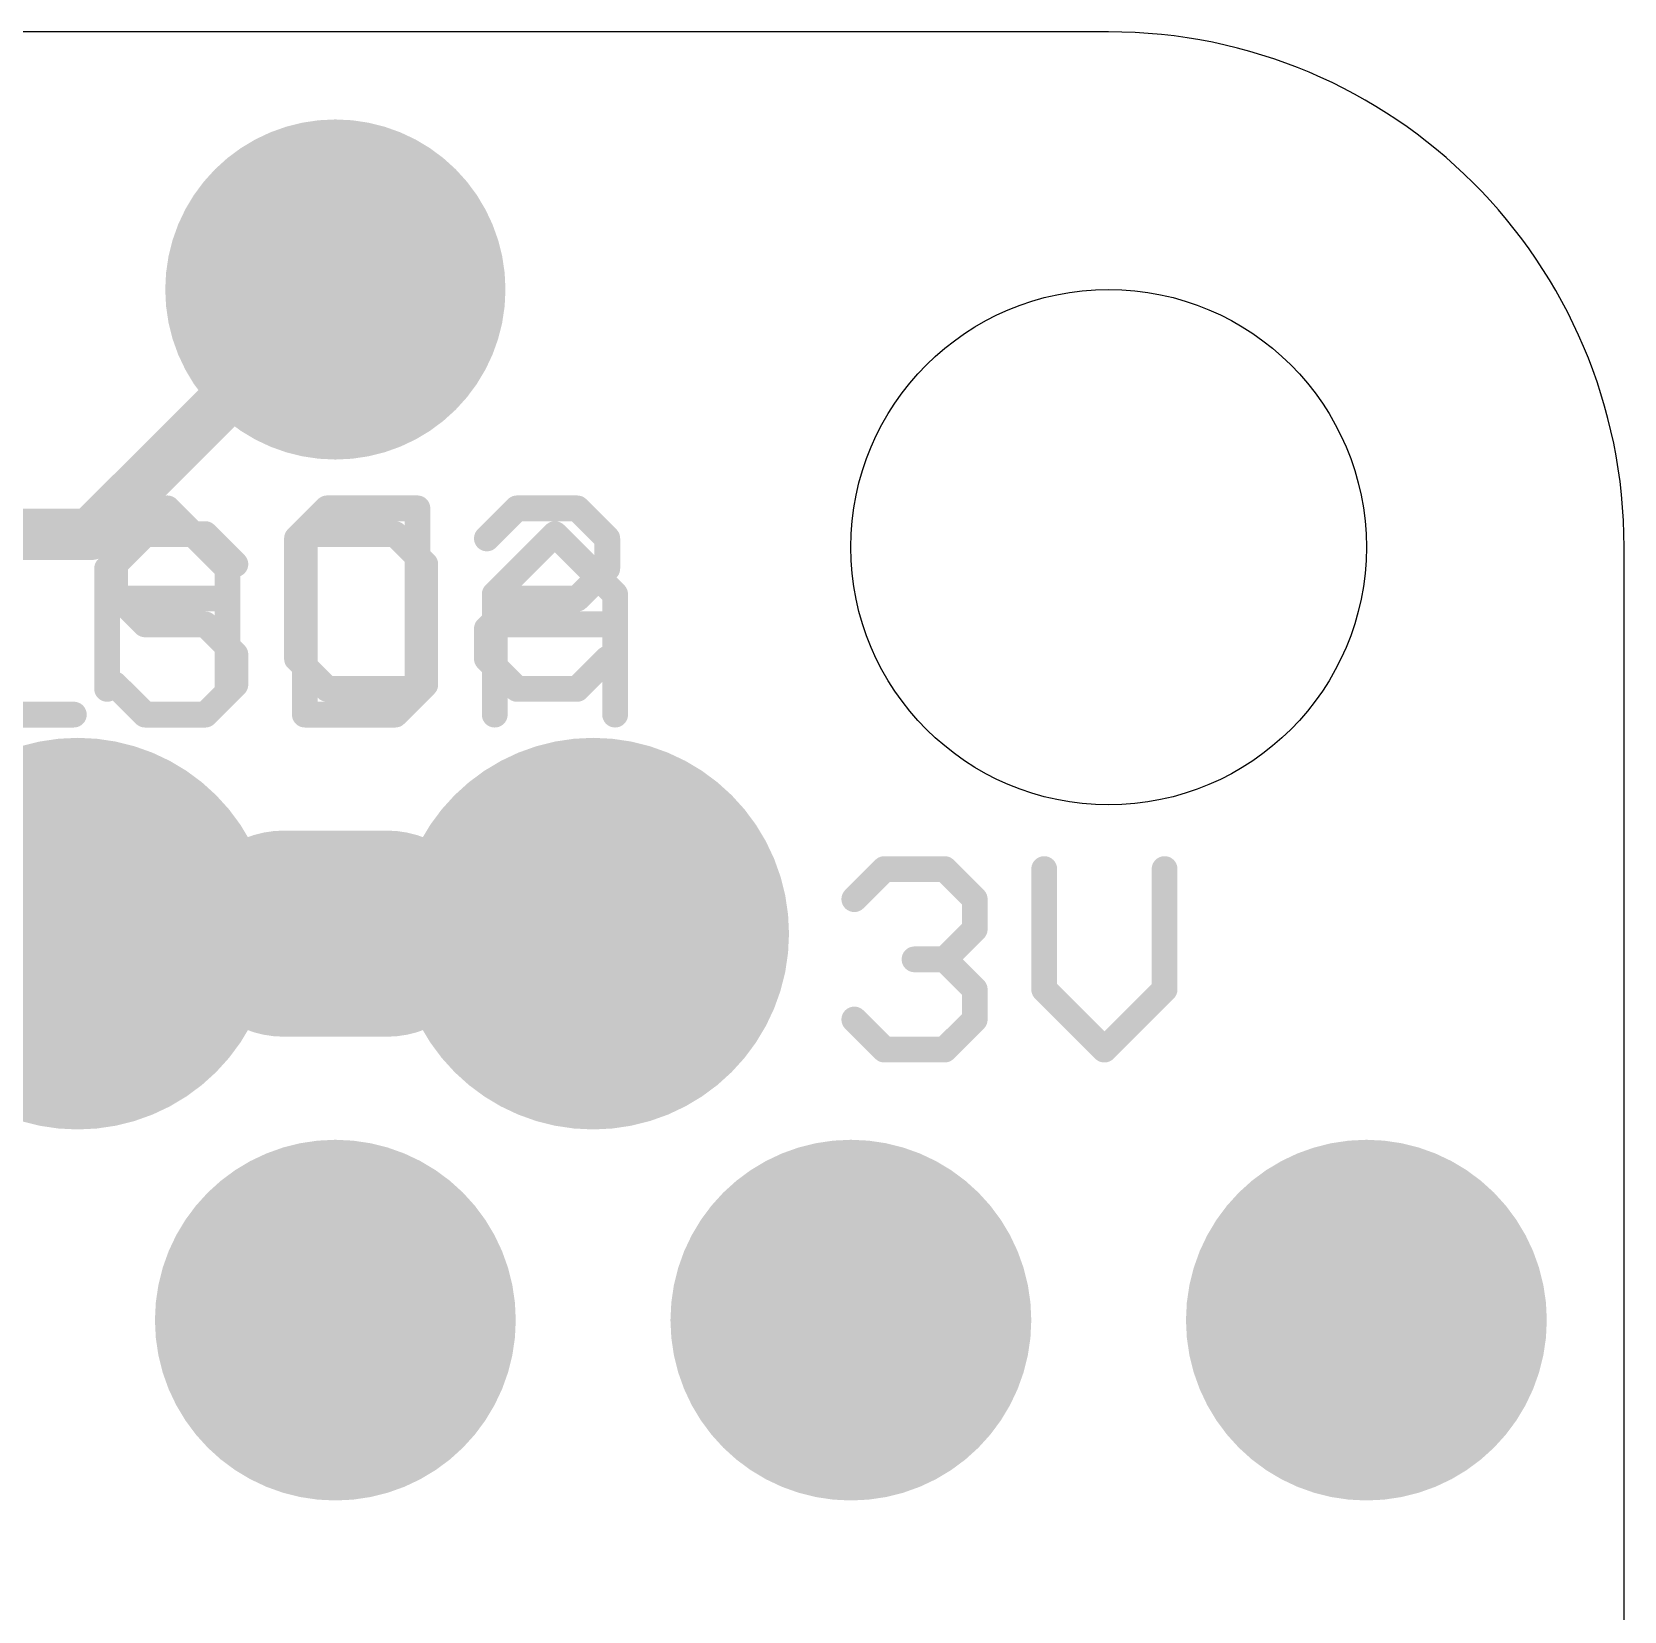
# Model space of a CAD drawing. Extents: x -0.1 to 50.8, y -0.1 to 23.
# Drawn here: x 42.95 to 50.8, y 15.08 to 22.86 of the extents above; entities that cross this region are included whole.
import ezdxf

# ---------------------------------------------------------------- set-up
doc = ezdxf.new("R2010")
doc.units = 0
for name, color, linetype in [('1', 12, 'CONTINUOUS'), ('16', 132, 'CONTINUOUS'), ('17', 110, 'CONTINUOUS'), ('18', 110, 'CONTINUOUS'), ('20', 53, 'CONTINUOUS'), ('21', 40, 'CONTINUOUS'), ('22', 6, 'CONTINUOUS')]:
    doc.layers.add(name, color=color, linetype=linetype)

# ---------------------------------------------------------------- blocks, each defined once
blk = doc.blocks.new('ROUNDP')
at = {"const_width": 0.5}
blk.add_lwpolyline([(0, -0.25, 1), (0, 0.25, 1), (0, -0.25)], format="xyb", dxfattribs=at)
blk = doc.blocks.new('ROUNDV')
at = {"const_width": 0.5}
blk.add_lwpolyline([(0, -0.25, 1), (0, 0.25, 1), (0, -0.25)], format="xyb", dxfattribs=at)

msp = doc.modelspace()

# ---------------------------------------------------------------- linework, layer by layer
at = {"layer": '1', "const_width": 0.4064}
for points in [[(43.18, 18.415), (40.64, 18.415)], [(45.72, 18.415), (43.18, 18.415)]]:
    msp.add_lwpolyline(points, dxfattribs=at)
at = {"layer": '1', "const_width": 0.2032}
for points in [[(43.18, 18.5166, 1), (43.18, 18.3134)], [(43.18, 18.3134, 1), (43.18, 18.5166)], [(45.72, 18.3134, 1), (45.72, 18.5166)]]:
    msp.add_lwpolyline(points, format="xyb", dxfattribs=at)
at = {"layer": '16', "const_width": 0.254}
for points in [[(43.2435, 20.3835), (44.45, 21.59)], [(40.9575, 20.3835), (43.2435, 20.3835)]]:
    msp.add_lwpolyline(points, dxfattribs=at)
at = {"layer": '16', "const_width": 0.127}
for points in [[(44.4949, 21.5451, 1), (44.4051, 21.6349)], [(43.1986, 20.4284, 1), (43.2884, 20.3386)], [(43.2435, 20.32, 1), (43.2435, 20.447)]]:
    msp.add_lwpolyline(points, format="xyb", dxfattribs=at)
at = {"layer": '20'}
for p, q in [((48.26, 22.86), (2.54, 22.86)), ((50.8, 2.54), (50.8, 20.32))]:
    msp.add_line(p, q, dxfattribs=at)
msp.add_circle((48.26, 20.32), 1.27, dxfattribs=at)
msp.add_arc((48.26, 20.32), 2.54, 0, 90, dxfattribs=at)
at = {"layer": '21'}
for points, const_width in [([(43.5125, 20.3843), (43.3642, 20.236)], 0.127), ([(43.8091, 20.3843), (43.5125, 20.3843)], 0.127), ([(43.9574, 20.236), (43.8091, 20.3843)], 0.127), ([(44.2997, 20.3843), (44.2997, 19.4945)], 0.127), ([(44.7446, 20.3843), (44.2997, 20.3843)], 0.127), ([(44.8929, 20.236), (44.7446, 20.3843)], 0.127), ([(45.2353, 20.0877), (45.5318, 20.3843)], 0.127), ([(45.5318, 20.3843), (45.8284, 20.0877)], 0.127), ([(43.3642, 20.236), (43.3642, 20.0877)], 0.127), ([(44.8929, 19.6428), (44.8929, 20.236)], 0.127), ([(43.3642, 20.0877), (43.5125, 19.9394)], 0.127), ([(45.2353, 19.4945), (45.2353, 20.0877)], 0.127), ([(45.8284, 20.0877), (45.8284, 19.4945)], 0.127), ([(43.5125, 19.9394), (43.8091, 19.9394)], 0.127), ([(43.8091, 19.9394), (43.9574, 19.7911)], 0.127), ([(45.2353, 19.9394), (45.8284, 19.9394)], 0.127), ([(43.9574, 19.7911), (43.9574, 19.6428)], 0.127), ([(43.5125, 19.4945), (43.3642, 19.6428)], 0.127), ([(43.9574, 19.6428), (43.8091, 19.4945)], 0.127), ([(44.7446, 19.4945), (44.8929, 19.6428)], 0.127), ([(42.5683, 19.4945), (43.1614, 19.4945)], 0.127), ([(43.8091, 19.4945), (43.5125, 19.4945)], 0.127), ([(44.2997, 19.4945), (44.7446, 19.4945)], 0.127), ([(44.196, 18.415), (44.704, 18.415)], 1.016), ([(47.007, 18.585), (47.1553, 18.7333)], 0.127), ([(47.1553, 18.7333), (47.4519, 18.7333)], 0.127), ([(47.4519, 18.7333), (47.6002, 18.585)], 0.127), ([(47.9425, 18.7333), (47.9425, 18.1401)], 0.127), ([(48.5357, 18.1401), (48.5357, 18.7333)], 0.127), ([(47.6002, 18.585), (47.6002, 18.4367)], 0.127), ([(47.6002, 18.4367), (47.4519, 18.2884)], 0.127), ([(47.4519, 18.2884), (47.3036, 18.2884)], 0.127), ([(47.4519, 18.2884), (47.6002, 18.1401)], 0.127), ([(47.6002, 18.1401), (47.6002, 17.9918)], 0.127), ([(47.9425, 18.1401), (48.2391, 17.8435)], 0.127), ([(48.2391, 17.8435), (48.5357, 18.1401)], 0.127), ([(47.1553, 17.8435), (47.007, 17.9918)], 0.127), ([(47.6002, 17.9918), (47.4519, 17.8435)], 0.127), ([(47.4519, 17.8435), (47.1553, 17.8435)], 0.127)]:
    msp.add_lwpolyline(points, dxfattribs=dict(at, const_width=const_width))
for points, const_width in [([(43.5125, 20.416, 1), (43.5125, 20.3525)], 0.0635), ([(43.535, 20.3618, 1), (43.4901, 20.4067)], 0.0635), ([(43.8316, 20.4067, 1), (43.7866, 20.3618)], 0.0635), ([(43.8091, 20.3525, 1), (43.8091, 20.416)], 0.0635), ([(44.3315, 20.3843, 1), (44.268, 20.3843)], 0.0635), ([(44.2997, 20.416, 1), (44.2997, 20.3525)], 0.0635), ([(44.7671, 20.4067, 1), (44.7222, 20.3618)], 0.0635), ([(44.7446, 20.3525, 1), (44.7446, 20.416)], 0.0635), ([(45.5543, 20.4067, 1), (45.5094, 20.3618)], 0.0635), ([(45.5543, 20.3618, 1), (45.5094, 20.4067)], 0.0635), ([(43.396, 20.236, 1), (43.3325, 20.236)], 0.0635), ([(43.3418, 20.2584, 1), (43.3867, 20.2135)], 0.0635), ([(43.9349, 20.2135, 1), (43.9798, 20.2584)], 0.0635), ([(44.9247, 20.236, 1), (44.8612, 20.236)], 0.0635), ([(44.8705, 20.2135, 1), (44.9154, 20.2584)], 0.0635), ([(43.3325, 20.0877, 1), (43.396, 20.0877)], 0.0635), ([(43.3867, 20.1101, 1), (43.3418, 20.0652)], 0.0635), ([(45.267, 20.0877, 1), (45.2035, 20.0877)], 0.0635), ([(45.2128, 20.1101, 1), (45.2577, 20.0652)], 0.0635), ([(45.8602, 20.0877, 1), (45.7967, 20.0877)], 0.0635), ([(45.806, 20.0652, 1), (45.8509, 20.1101)], 0.0635), ([(43.5125, 19.9711, 1), (43.5125, 19.9076)], 0.0635), ([(43.4901, 19.9169, 1), (43.535, 19.9618)], 0.0635), ([(43.8316, 19.9618, 1), (43.7866, 19.9169)], 0.0635), ([(43.8091, 19.9076, 1), (43.8091, 19.9711)], 0.0635), ([(45.2353, 19.9711, 1), (45.2353, 19.9076)], 0.0635), ([(45.8284, 19.9076, 1), (45.8284, 19.9711)], 0.0635), ([(43.9891, 19.7911, 1), (43.9256, 19.7911)], 0.0635), ([(43.9349, 19.7686, 1), (43.9798, 19.8135)], 0.0635), ([(43.3867, 19.6652, 1), (43.3418, 19.6203)], 0.0635), ([(43.9798, 19.6203, 1), (43.9349, 19.6652)], 0.0635), ([(44.9154, 19.6203, 1), (44.8705, 19.6652)], 0.0635), ([(43.9256, 19.6428, 1), (43.9891, 19.6428)], 0.0635), ([(44.8612, 19.6428, 1), (44.9247, 19.6428)], 0.0635), ([(43.1614, 19.4628, 1), (43.1614, 19.5263)], 0.0635), ([(43.5125, 19.5263, 1), (43.5125, 19.4628)], 0.0635), ([(43.4901, 19.472, 1), (43.535, 19.517)], 0.0635), ([(43.7866, 19.517, 1), (43.8316, 19.472)], 0.0635), ([(43.8091, 19.4628, 1), (43.8091, 19.5263)], 0.0635), ([(44.2997, 19.5263, 1), (44.2997, 19.4628)], 0.0635), ([(44.7222, 19.517, 1), (44.7671, 19.472)], 0.0635), ([(44.7446, 19.4628, 1), (44.7446, 19.5263)], 0.0635), ([(44.268, 19.4945, 1), (44.3315, 19.4945)], 0.0635), ([(45.2035, 19.4945, 1), (45.267, 19.4945)], 0.0635), ([(45.7967, 19.4945, 1), (45.8602, 19.4945)], 0.0635), ([(44.196, 18.669, 1), (44.196, 18.161)], 0.508), ([(44.704, 18.161, 1), (44.704, 18.669)], 0.508), ([(47.1553, 18.765, 1), (47.1553, 18.7015)], 0.0635), ([(47.1777, 18.7108, 1), (47.1328, 18.7557)], 0.0635), ([(47.4743, 18.7557, 1), (47.4294, 18.7108)], 0.0635), ([(47.4519, 18.7015, 1), (47.4519, 18.765)], 0.0635), ([(47.9743, 18.7333, 1), (47.9108, 18.7333)], 0.0635), ([(48.5674, 18.7333, 1), (48.5039, 18.7333)], 0.0635), ([(46.9845, 18.6074, 1), (47.0294, 18.5625)], 0.0635), ([(47.6319, 18.585, 1), (47.5684, 18.585)], 0.0635), ([(47.5777, 18.5625, 1), (47.6226, 18.6074)], 0.0635), ([(47.5684, 18.4367, 1), (47.6319, 18.4367)], 0.0635), ([(47.6226, 18.4142, 1), (47.5777, 18.4591)], 0.0635), ([(47.3036, 18.3201, 1), (47.3036, 18.2566)], 0.0635), ([(47.4743, 18.3108, 1), (47.4294, 18.2659)], 0.0635), ([(47.4294, 18.3108, 1), (47.4743, 18.2659)], 0.0635), ([(47.4519, 18.2566, 1), (47.4519, 18.3201)], 0.0635), ([(47.6319, 18.1401, 1), (47.5684, 18.1401)], 0.0635), ([(47.965, 18.1625, 1), (47.92, 18.1176)], 0.0635), ([(48.5581, 18.1176, 1), (48.5132, 18.1625)], 0.0635), ([(47.5777, 18.1176, 1), (47.6226, 18.1625)], 0.0635), ([(47.9108, 18.1401, 1), (47.9743, 18.1401)], 0.0635), ([(48.5039, 18.1401, 1), (48.5674, 18.1401)], 0.0635), ([(47.0294, 18.0142, 1), (46.9845, 17.9693)], 0.0635), ([(47.6226, 17.9693, 1), (47.5777, 18.0142)], 0.0635), ([(47.5684, 17.9918, 1), (47.6319, 17.9918)], 0.0635), ([(47.1553, 17.8753, 1), (47.1553, 17.8118)], 0.0635), ([(47.1328, 17.821, 1), (47.1777, 17.866)], 0.0635), ([(47.4294, 17.866, 1), (47.4743, 17.821)], 0.0635), ([(47.4519, 17.8118, 1), (47.4519, 17.8753)], 0.0635), ([(48.2166, 17.866, 1), (48.2615, 17.821)], 0.0635), ([(48.2166, 17.821, 1), (48.2615, 17.866)], 0.0635)]:
    msp.add_lwpolyline(points, format="xyb", dxfattribs=dict(at, const_width=const_width))
at = {"layer": '22', "const_width": 0.127}
for points in [[(43.6222, 20.5113), (43.3256, 20.2147)], [(43.9187, 20.2147), (43.6222, 20.5113)], [(44.2611, 20.363), (44.4094, 20.5113)], [(44.4094, 20.5113), (44.8543, 20.5113)], [(44.8543, 20.5113), (44.8543, 19.6215)], [(45.1966, 20.363), (45.3449, 20.5113)], [(45.3449, 20.5113), (45.6415, 20.5113)], [(45.6415, 20.5113), (45.7898, 20.363)], [(44.2611, 19.7698), (44.2611, 20.363)], [(45.7898, 20.363), (45.7898, 20.2147)], [(43.3256, 20.2147), (43.3256, 19.6215)], [(43.9187, 19.6215), (43.9187, 20.2147)], [(45.7898, 20.2147), (45.6415, 20.0664)], [(43.9187, 20.0664), (43.3256, 20.0664)], [(45.3449, 20.0664), (45.1966, 19.9181)], [(45.6415, 20.0664), (45.3449, 20.0664)], [(45.1966, 19.9181), (45.1966, 19.7698)], [(44.4094, 19.6215), (44.2611, 19.7698)], [(45.1966, 19.7698), (45.3449, 19.6215)], [(45.6415, 19.6215), (45.7898, 19.7698)], [(44.8543, 19.6215), (44.4094, 19.6215)], [(45.3449, 19.6215), (45.6415, 19.6215)]]:
    msp.add_lwpolyline(points, dxfattribs=at)
at = {"layer": '22', "const_width": 0.0635}
for points in [[(43.6446, 20.5337, 1), (43.5997, 20.4888)], [(43.6446, 20.4888, 1), (43.5997, 20.5337)], [(44.4094, 20.543, 1), (44.4094, 20.4795)], [(44.4318, 20.4888, 1), (44.3869, 20.5337)], [(44.886, 20.5113, 1), (44.8225, 20.5113)], [(44.8543, 20.4795, 1), (44.8543, 20.543)], [(45.3449, 20.543, 1), (45.3449, 20.4795)], [(45.3674, 20.4888, 1), (45.3224, 20.5337)], [(45.6639, 20.5337, 1), (45.619, 20.4888)], [(45.6415, 20.4795, 1), (45.6415, 20.543)], [(44.2928, 20.363, 1), (44.2293, 20.363)], [(44.2386, 20.3854, 1), (44.2835, 20.3405)], [(45.1742, 20.3854, 1), (45.2191, 20.3405)], [(45.8215, 20.363, 1), (45.758, 20.363)], [(45.7673, 20.3405, 1), (45.8122, 20.3854)], [(43.3573, 20.2147, 1), (43.2938, 20.2147)], [(43.3031, 20.2371, 1), (43.348, 20.1922)], [(43.9505, 20.2147, 1), (43.887, 20.2147)], [(43.8963, 20.1922, 1), (43.9412, 20.2371)], [(45.758, 20.2147, 1), (45.8215, 20.2147)], [(45.8122, 20.1922, 1), (45.7673, 20.2371)], [(43.3256, 20.0981, 1), (43.3256, 20.0346)], [(43.9187, 20.0346, 1), (43.9187, 20.0981)], [(45.3449, 20.0981, 1), (45.3449, 20.0346)], [(45.3674, 20.0439, 1), (45.3224, 20.0888)], [(45.619, 20.0888, 1), (45.6639, 20.0439)], [(45.6415, 20.0346, 1), (45.6415, 20.0981)], [(45.2284, 19.9181, 1), (45.1649, 19.9181)], [(45.1742, 19.9405, 1), (45.2191, 19.8956)], [(44.2293, 19.7698, 1), (44.2928, 19.7698)], [(44.2835, 19.7922, 1), (44.2386, 19.7473)], [(45.2191, 19.7922, 1), (45.1742, 19.7473)], [(45.1649, 19.7698, 1), (45.2284, 19.7698)], [(45.8122, 19.7473, 1), (45.7673, 19.7922)], [(43.2938, 19.6215, 1), (43.3573, 19.6215)], [(43.887, 19.6215, 1), (43.9505, 19.6215)], [(44.4094, 19.6532, 1), (44.4094, 19.5898)], [(44.3869, 19.599, 1), (44.4318, 19.644)], [(44.8225, 19.6215, 1), (44.886, 19.6215)], [(44.8543, 19.5898, 1), (44.8543, 19.6532)], [(45.3449, 19.6532, 1), (45.3449, 19.5898)], [(45.3224, 19.599, 1), (45.3674, 19.644)], [(45.619, 19.644, 1), (45.6639, 19.599)], [(45.6415, 19.5898, 1), (45.6415, 19.6532)]]:
    msp.add_lwpolyline(points, format="xyb", dxfattribs=at)

# ---------------------------------------------------------------- block references
at = {"layer": '17', "xscale": 1.6764, "yscale": 1.6764, "rotation": 90}
msp.add_blockref('ROUNDP', (44.45, 21.59), dxfattribs=at)
msp.add_blockref('ROUNDP', (44.45, 21.59), dxfattribs=at)
at = {"layer": '18'}
for p, xscale, yscale in [((43.18, 18.415), 1.9304, 1.9304), ((43.18, 18.415), 1.9304, 1.9304), ((45.72, 18.415), 1.9304, 1.9304), ((45.72, 18.415), 1.9304, 1.9304), ((44.45, 16.51), 1.778, 1.778), ((44.45, 16.51), 1.778, 1.778), ((46.99, 16.51), 1.778, 1.778), ((46.99, 16.51), 1.778, 1.778), ((49.53, 16.51), 1.778, 1.778), ((49.53, 16.51), 1.778, 1.778)]:
    msp.add_blockref('ROUNDV', p, dxfattribs=dict(at, xscale=xscale, yscale=yscale))

doc.saveas('drawing.dxf')
